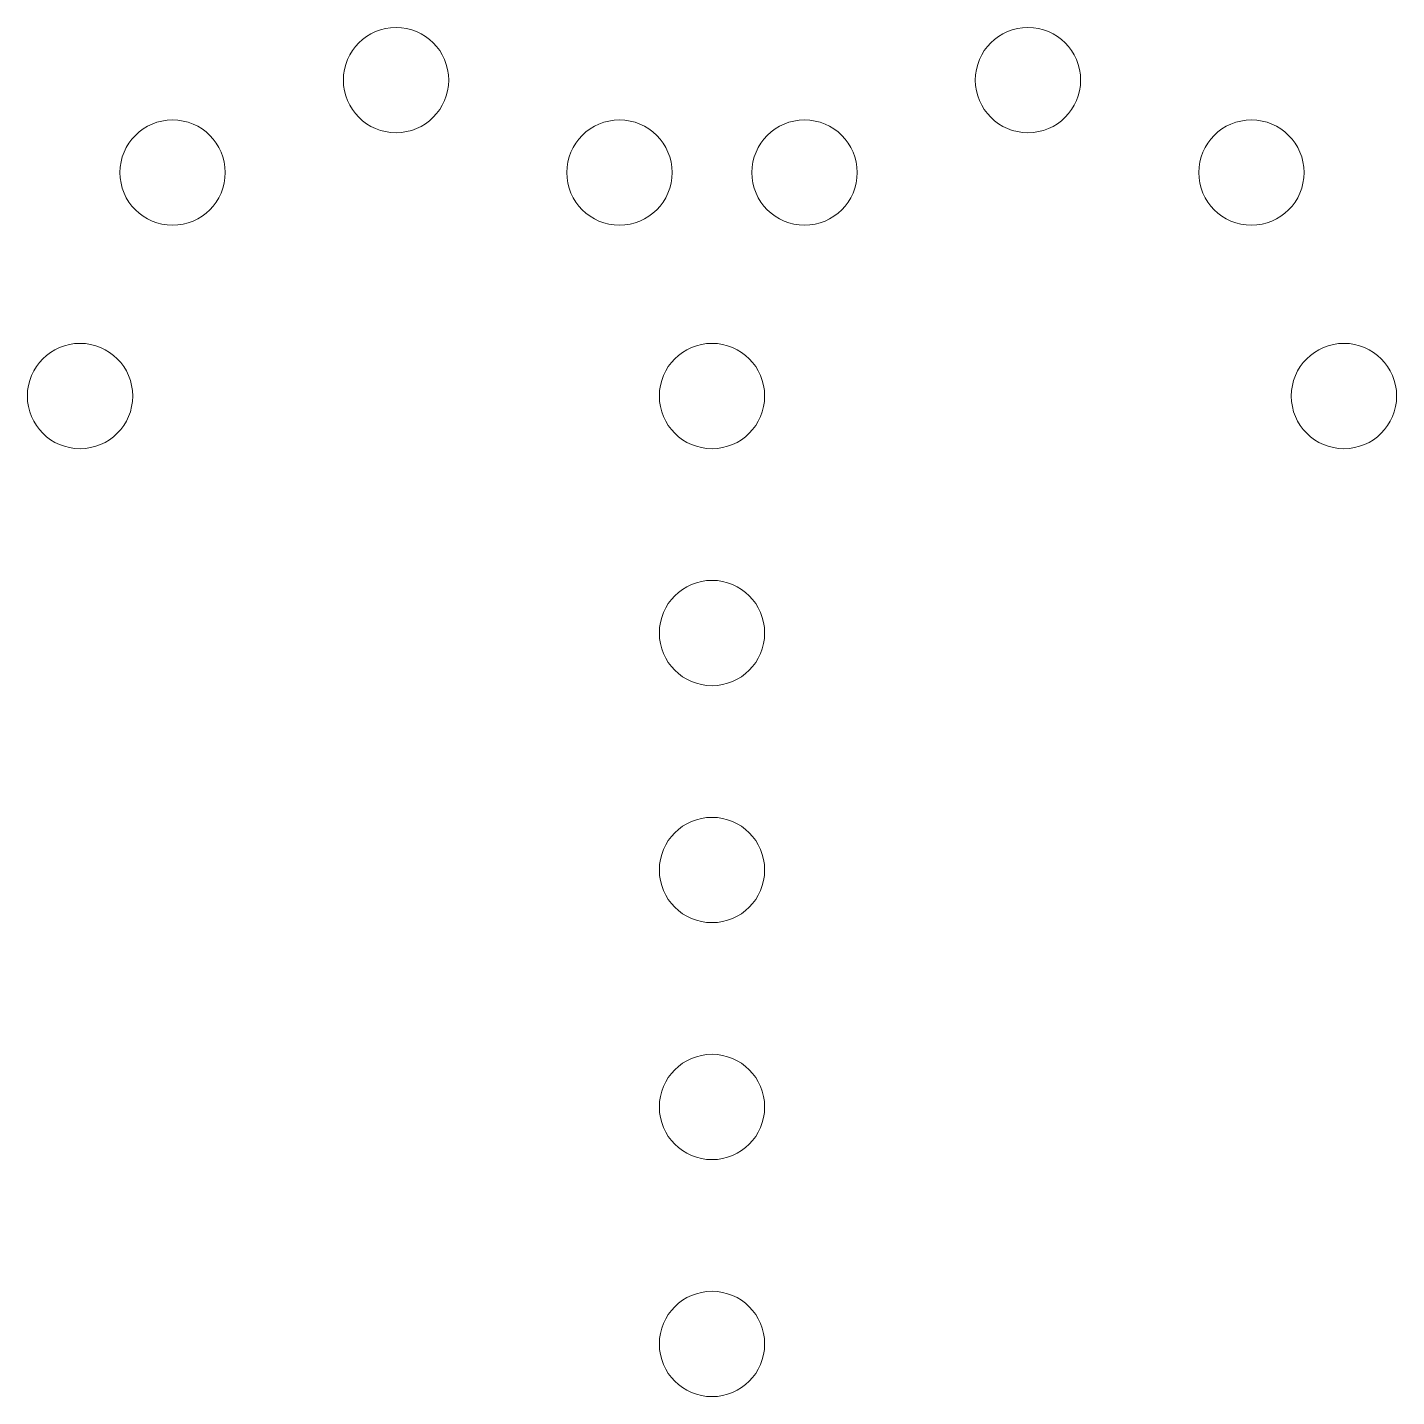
# Model space of a CAD drawing. Extents: x -1.95 to 1.95, y -1.96 to 1.94.
import ezdxf

# ---------------------------------------------------------------- set-up
doc = ezdxf.new("R2010")
doc.units = 0

msp = doc.modelspace()

# ---------------------------------------------------------------- linework, layer by layer
at = {"color": 0, "linetype": 'ByBlock', "lineweight": 18}
for centre in [(-0.9, 1.7889), (0.9, 1.7889), (-1.5364, 1.5253), (-0.2636, 1.5253), (0.2636, 1.5253), (1.5364, 1.5253), (-1.8, 0.8889), (0, 0.8889), (1.8, 0.8889), (0, 0.2139), (0, -0.4611), (0, -1.1361), (0, -1.8111)]:
    msp.add_circle(centre, 0.15, dxfattribs=at)

doc.saveas('drawing.dxf')
